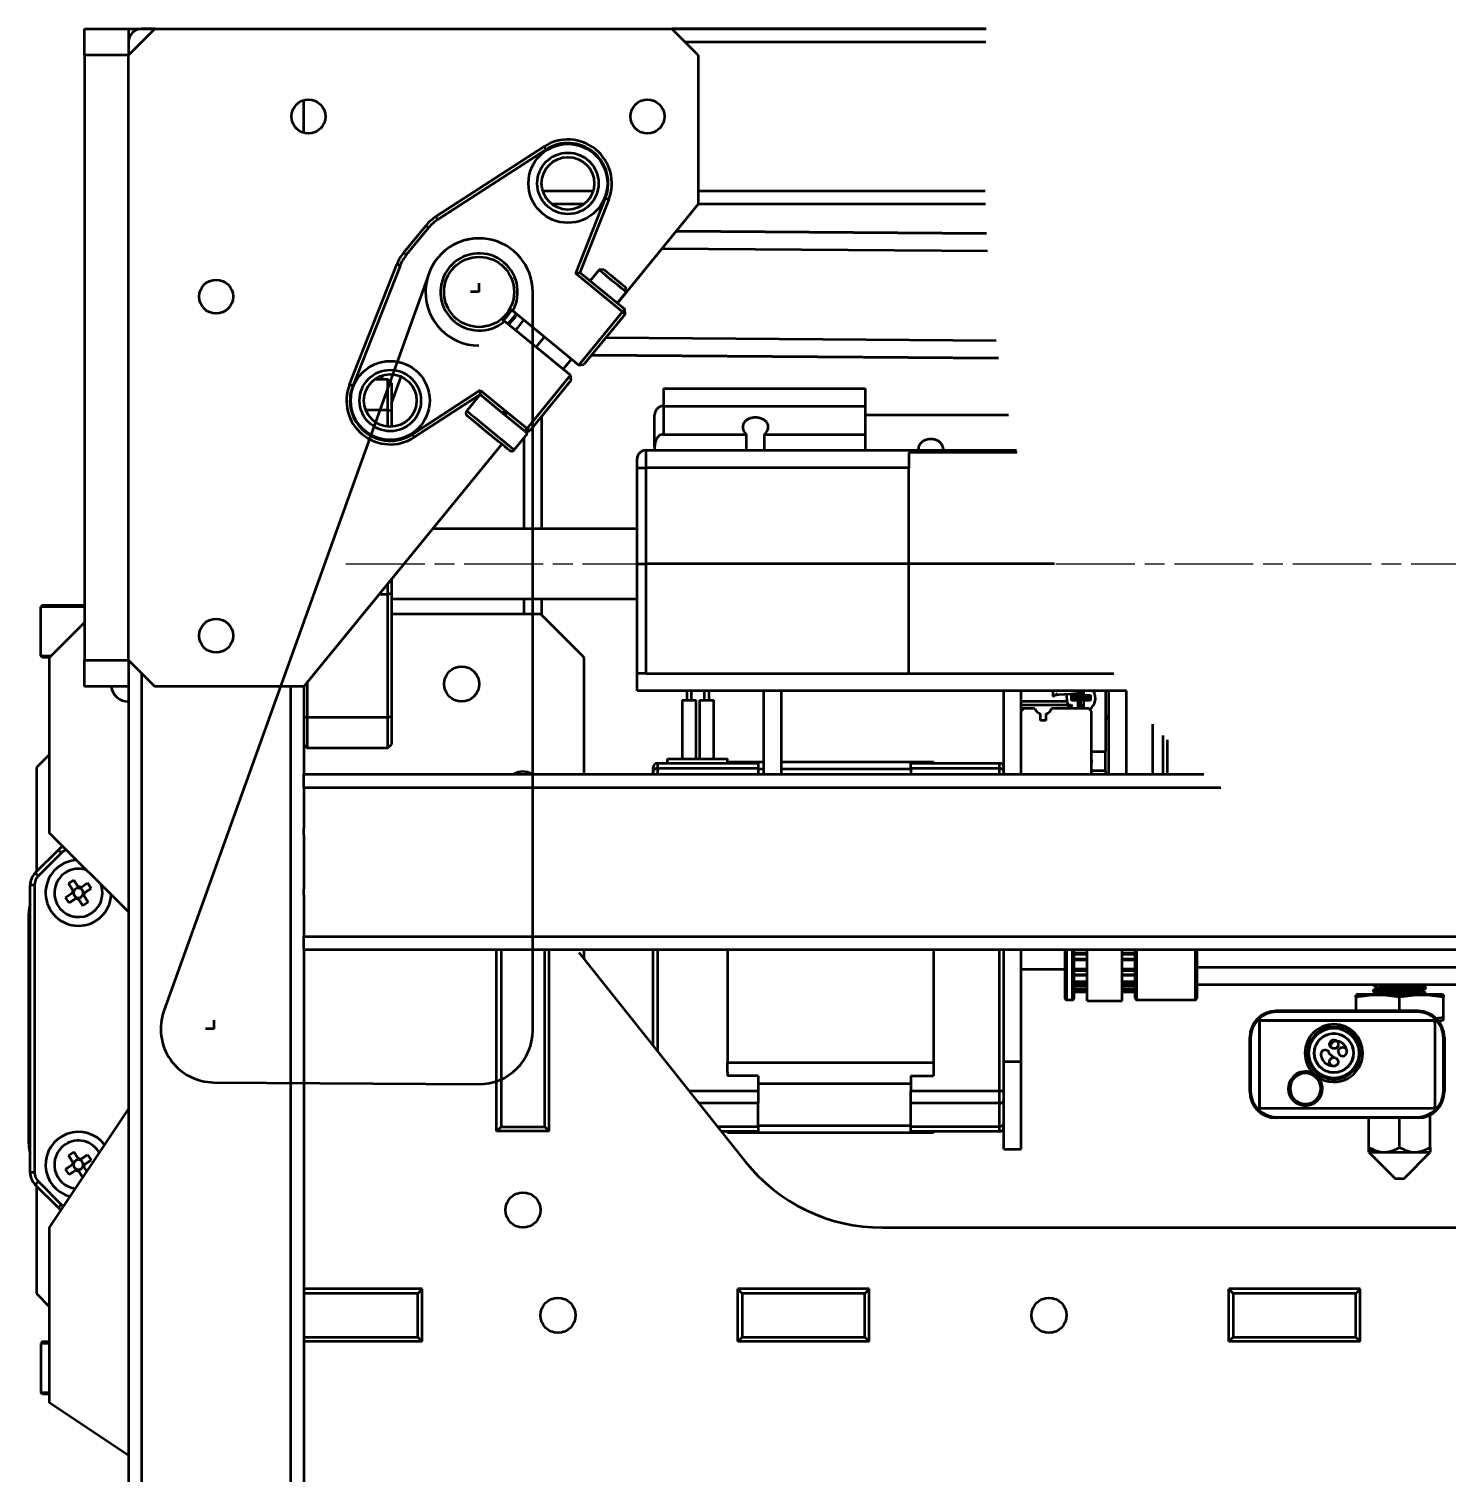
# Model space of a CAD drawing. Header units: millimetres. Extents: x -1615 to 4166, y 5 to 3174.
# Drawn here: x -731 to -623.2, y 2833.1 to 2942.9 of the extents above; entities that cross this region are included whole.
import ezdxf

# ---------------------------------------------------------------- set-up
doc = ezdxf.new("R2010")
doc.units = ezdxf.units.MM
doc.header["$LTSCALE"] = 0.25
doc.linetypes.add('ACAD_ISO08W100', pattern=[36, 24, -3, 6, -3])
doc.layers.add('duong tam', color=2, linetype='ACAD_ISO08W100', lineweight=25)
doc.layers.add('Net dam', color=7, linetype='Continuous', lineweight=50)

msp = doc.modelspace()

# ---------------------------------------------------------------- linework, layer by layer
at = {"layer": 'duong tam'}
msp.add_line((-706.94, 2902.263), (-463.61, 2902.263), dxfattribs=at)
at = {"layer": 'Net dam'}
for p, q in [((-726.807, 2942.93), (-723.474, 2942.93)), ((-726.807, 2940.93), (-726.807, 2942.93)), ((-726.807, 2942.93), (-658.241, 2942.93)), ((-723.474, 2942.93), (-723.474, 2941.93)), ((-721.474, 2942.93), (-723.474, 2940.93)), ((-721.474, 2942.93), (-722.474, 2942.93)), ((-721.474, 2942.93), (-682.14, 2942.93)), ((-680.14, 2940.93), (-682.14, 2942.93)), ((-658.241, 2942.93), (-682.14, 2942.93)), ((-723.474, 2941.93), (-723.474, 2940.93)), ((-658.271, 2941.93), (-681.14, 2941.93)), ((-726.807, 2940.93), (-726.807, 2894.93)), ((-723.474, 2940.93), (-726.807, 2940.93)), ((-723.474, 2894.93), (-723.474, 2940.93)), ((-680.14, 2940.93), (-680.14, 2929.597)), ((-710.14, 2935.024), (-710.14, 2937.502)), ((-700.099, 2928.655), (-691.863, 2933.984)), ((-691.718, 2933.76), (-691.863, 2933.984)), ((-691.718, 2933.76), (-699.954, 2928.431)), ((-688.141, 2930.597), (-691.964, 2930.597)), ((-688.838, 2929.597), (-691.267, 2929.597)), ((-689.457, 2924.324), (-687.199, 2930.062)), ((-686.951, 2929.965), (-689.138, 2924.408)), ((-687.199, 2930.062), (-686.951, 2929.965)), ((-680.14, 2929.597), (-686.291, 2922.079)), ((-658.336, 2930.597), (-680.14, 2930.597)), ((-658.308, 2929.597), (-680.14, 2929.597)), ((-699.954, 2928.431), (-700.099, 2928.655)), ((-702.549, 2925.914), (-700.868, 2927.967)), ((-700.662, 2927.798), (-702.342, 2925.745)), ((-700.662, 2927.798), (-700.868, 2927.967)), ((-681.809, 2927.557), (-658.217, 2927.378)), ((-658.217, 2927.379), (-681.808, 2927.558)), ((-702.342, 2925.745), (-702.549, 2925.914)), ((-682.893, 2926.232), (-658.144, 2926.045)), ((-700.641, 2924.308), (-720.778, 2868.285)), ((-706.663, 2915.895), (-703.071, 2925.024)), ((-702.822, 2924.926), (-706.415, 2915.797)), ((-702.822, 2924.926), (-703.071, 2925.024)), ((-689.457, 2924.324), (-689.138, 2924.408)), ((-685.901, 2921.415), (-689.457, 2924.324)), ((-689.138, 2924.408), (-685.732, 2921.621)), ((-687.684, 2924.605), (-688.364, 2923.774)), ((-687.318, 2924.642), (-687.684, 2924.605)), ((-696.807, 2922.93), (-696.807, 2923.597)), ((-685.62, 2922.916), (-685.657, 2923.282)), ((-696.807, 2922.93), (-697.474, 2922.93)), ((-692.732, 2866.77), (-692.732, 2922.93)), ((-686.3, 2922.086), (-685.62, 2922.916)), ((-695.096, 2920.884), (-694.886, 2920.713)), ((-694.253, 2921.487), (-694.463, 2921.658)), ((-694.359, 2920.812), (-694.344, 2920.707)), ((-694.253, 2921.487), (-689.215, 2917.364)), ((-689.215, 2917.364), (-685.901, 2921.415)), ((-685.695, 2921.246), (-688.84, 2917.402)), ((-685.901, 2921.415), (-685.732, 2921.621)), ((-685.901, 2921.415), (-685.695, 2921.246)), ((-685.695, 2921.246), (-685.732, 2921.621)), ((-689.848, 2916.591), (-694.886, 2920.713)), ((-691.847, 2919.518), (-692.48, 2918.744)), ((-657.501, 2919.224), (-687.165, 2919.449)), ((-690.416, 2917.055), (-689.783, 2917.829)), ((-689.774, 2917.822), (-690.407, 2917.048)), ((-688.25, 2918.123), (-657.314, 2917.889)), ((-657.314, 2917.889), (-688.249, 2918.124)), ((-704.241, 2916.263), (-704.122, 2916.594)), ((-703.474, 2914.458), (-702.74, 2916.498)), ((-693.162, 2912.54), (-689.848, 2916.591)), ((-689.811, 2916.215), (-689.848, 2916.591)), ((-689.215, 2917.364), (-688.84, 2917.402)), ((-706.415, 2915.797), (-706.663, 2915.895)), ((-703.74, 2916.263), (-704.776, 2916.263)), ((-703.474, 2915.997), (-703.74, 2916.263)), ((-703.74, 2913.949), (-703.74, 2916.263)), ((-703.474, 2915.997), (-703.474, 2913.868)), ((-701.895, 2912.1), (-696.718, 2915.45)), ((-696.718, 2915.45), (-696.736, 2915.12)), ((-696.718, 2915.45), (-694.762, 2913.849)), ((-689.811, 2916.215), (-692.956, 2912.371)), ((-682.793, 2915.58), (-682.793, 2914.247)), ((-682.793, 2915.58), (-667.459, 2915.58)), ((-667.459, 2915.58), (-667.459, 2914.247)), ((-696.736, 2915.12), (-701.751, 2911.876)), ((-696.736, 2915.12), (-697.75, 2913.882)), ((-695.05, 2913.74), (-696.736, 2915.12)), ((-682.793, 2914.247), (-682.793, 2912.101)), ((-682.793, 2914.247), (-667.459, 2914.247)), ((-667.459, 2914.247), (-667.459, 2912.101)), ((-703.74, 2913.949), (-705.425, 2913.949)), ((-703.74, 2912.682), (-703.74, 2913.949)), ((-703.474, 2913.868), (-703.74, 2913.949)), ((-703.474, 2913.868), (-703.474, 2912.676)), ((-694.762, 2913.849), (-695.05, 2913.74)), ((-695.05, 2913.74), (-694.811, 2913.545)), ((-694.811, 2913.545), (-694.762, 2913.849)), ((-693.331, 2912.334), (-694.811, 2913.545)), ((-694.762, 2913.849), (-693.162, 2912.54)), ((-692.066, 2913.459), (-692.066, 2904.93)), ((-683.459, 2911.176), (-683.459, 2913.58)), ((-667.459, 2913.578), (-656.55, 2913.578)), ((-701.895, 2912.1), (-701.751, 2911.876)), ((-694.138, 2910.927), (-693.125, 2912.165)), ((-693.331, 2912.334), (-693.162, 2912.54)), ((-693.331, 2912.334), (-692.956, 2912.371)), ((-692.956, 2912.371), (-693.162, 2912.54)), ((-682.793, 2912.101), (-676.493, 2912.101)), ((-676.493, 2912.101), (-676.493, 2910.898)), ((-675.093, 2910.898), (-675.093, 2912.101)), ((-675.093, 2912.101), (-667.459, 2912.101)), ((-667.459, 2912.101), (-667.459, 2910.898)), ((-695.072, 2911.346), (-710.14, 2892.93)), ((-693.399, 2911.83), (-693.399, 2904.93)), ((-684.126, 2910.898), (-684.126, 2909.564)), ((-684.126, 2910.898), (-655.935, 2910.898)), ((-683.459, 2911.176), (-683.459, 2910.898)), ((-684.793, 2909.564), (-684.793, 2910.231)), ((-655.89, 2910.719), (-664.126, 2910.719)), ((-664.126, 2910.719), (-664.126, 2909.564)), ((-684.793, 2909.564), (-684.126, 2909.564)), ((-684.793, 2902.263), (-684.793, 2909.564)), ((-684.126, 2909.564), (-684.126, 2902.263)), ((-664.126, 2909.564), (-684.126, 2909.564)), ((-664.126, 2902.263), (-664.126, 2909.564)), ((-684.793, 2904.93), (-700.322, 2904.93)), ((-684.793, 2902.263), (-684.126, 2902.263)), ((-684.793, 2893.93), (-684.793, 2902.263)), ((-664.126, 2902.263), (-684.126, 2902.263)), ((-684.126, 2902.263), (-684.126, 2893.93)), ((-653.048, 2902.263), (-664.126, 2902.263)), ((-664.126, 2893.93), (-664.126, 2902.263)), ((-703.474, 2901.078), (-703.474, 2900.937)), ((-703.74, 2899.917), (-704.423, 2899.917)), ((-703.74, 2899.917), (-703.74, 2900.752)), ((-703.474, 2899.999), (-703.74, 2899.917)), ((-703.74, 2890.577), (-703.74, 2899.917)), ((-703.474, 2900.937), (-703.589, 2900.937)), ((-703.474, 2900.937), (-703.474, 2899.999)), ((-703.474, 2899.999), (-703.474, 2890.659)), ((-730.007, 2899.126), (-730.14, 2898.993)), ((-730.14, 2895.26), (-730.14, 2898.993)), ((-726.807, 2898.993), (-730.14, 2898.993)), ((-730.007, 2899.126), (-726.807, 2899.126)), ((-703.474, 2899.597), (-684.793, 2899.597)), ((-693.399, 2899.597), (-693.399, 2898.46)), ((-692.066, 2899.597), (-692.066, 2898.385)), ((-729.474, 2895.126), (-726.807, 2897.793)), ((-703.474, 2898.46), (-692.14, 2898.46)), ((-688.807, 2895.126), (-692.14, 2898.46)), ((-730.14, 2895.26), (-729.34, 2895.26)), ((-730.007, 2895.126), (-730.14, 2895.26)), ((-729.474, 2895.126), (-730.007, 2895.126)), ((-729.474, 2881.793), (-729.474, 2895.126)), ((-726.807, 2894.93), (-723.474, 2894.93)), ((-726.807, 2892.93), (-726.807, 2894.93)), ((-723.474, 2894.93), (-723.474, 2893.93)), ((-723.474, 2894.93), (-721.474, 2892.93)), ((-688.807, 2886.263), (-688.807, 2895.126)), ((-723.474, 2893.93), (-723.474, 2689.597)), ((-722.474, 2893.93), (-722.474, 2689.597)), ((-684.126, 2893.93), (-684.793, 2893.93)), ((-684.793, 2892.597), (-684.793, 2893.93)), ((-684.126, 2893.93), (-664.126, 2893.93)), ((-664.126, 2893.93), (-648.53, 2893.93)), ((-723.474, 2892.93), (-726.807, 2892.93)), ((-710.14, 2892.93), (-721.474, 2892.93)), ((-711.14, 2892.93), (-711.14, 2689.597)), ((-710.14, 2892.93), (-710.14, 2886.263)), ((-709.874, 2893.256), (-709.874, 2890.577)), ((-647.59, 2892.597), (-684.793, 2892.597)), ((-681.022, 2892.597), (-681.022, 2891.899)), ((-680.649, 2891.899), (-680.649, 2892.597)), ((-679.688, 2892.597), (-679.688, 2891.899)), ((-679.316, 2891.899), (-679.316, 2892.597)), ((-675.173, 2892.597), (-675.173, 2886.263)), ((-673.84, 2892.597), (-673.84, 2886.263)), ((-656.909, 2886.263), (-656.909, 2892.597)), ((-655.575, 2886.263), (-655.575, 2892.597)), ((-653.179, 2892.597), (-653.179, 2892.222)), ((-651.759, 2891.86), (-651.759, 2892.267)), ((-651.759, 2892.267), (-651.556, 2892.063)), ((-651.245, 2892.267), (-651.245, 2892.514)), ((-651.245, 2892.267), (-651.042, 2892.063)), ((-651.062, 2892.597), (-651.042, 2892.577)), ((-651.022, 2892.597), (-651.042, 2892.577)), ((-651.042, 2892.435), (-651.042, 2892.063)), ((-650.839, 2892.267), (-651.042, 2892.063)), ((-650.979, 2892.455), (-650.979, 2892.597)), ((-650.839, 2892.597), (-650.839, 2892.267)), ((-650.325, 2892.267), (-650.529, 2892.063)), ((-650.325, 2892.267), (-650.325, 2891.86)), ((-649.175, 2892.597), (-649.175, 2887.992)), ((-648.909, 2886.263), (-648.909, 2892.597)), ((-647.575, 2886.263), (-647.575, 2892.597)), ((-681.374, 2891.899), (-681.374, 2887.432)), ((-681.374, 2891.899), (-680.835, 2891.899)), ((-680.835, 2891.899), (-680.297, 2891.899)), ((-680.297, 2887.432), (-680.297, 2891.899)), ((-680.04, 2891.899), (-680.04, 2887.432)), ((-680.04, 2891.899), (-679.502, 2891.899)), ((-679.502, 2891.899), (-678.964, 2891.899)), ((-678.964, 2887.432), (-678.964, 2891.899)), ((-652.109, 2891.797), (-655.575, 2891.797)), ((-655.575, 2891.53), (-652.004, 2891.53)), ((-655.375, 2891.263), (-655.575, 2891.263)), ((-655.375, 2891.263), (-655.575, 2891.063)), ((-654.543, 2891.263), (-655.375, 2891.263)), ((-650.442, 2891.263), (-653.275, 2891.263)), ((-653.179, 2892.222), (-653.179, 2892.221)), ((-652.004, 2891.53), (-652.004, 2891.263)), ((-651.883, 2891.53), (-651.794, 2891.53)), ((-651.737, 2891.35), (-651.883, 2891.53)), ((-651.794, 2891.53), (-651.737, 2891.458)), ((-651.759, 2891.86), (-651.556, 2892.063)), ((-651.737, 2891.35), (-651.737, 2891.458)), ((-651.556, 2892.063), (-651.042, 2892.063)), ((-651.245, 2891.86), (-651.042, 2892.063)), ((-651.245, 2891.346), (-651.245, 2891.86)), ((-651.245, 2891.346), (-651.042, 2891.55)), ((-651.042, 2891.55), (-651.042, 2892.063)), ((-650.839, 2891.86), (-651.042, 2892.063)), ((-651.042, 2892.063), (-650.529, 2892.063)), ((-650.839, 2891.346), (-651.042, 2891.55)), ((-650.839, 2891.86), (-650.839, 2891.346)), ((-650.529, 2892.063), (-650.325, 2891.86)), ((-650.242, 2891.063), (-650.442, 2891.263)), ((-710.14, 2890.659), (-709.874, 2890.577)), ((-703.74, 2890.577), (-709.874, 2890.577)), ((-709.874, 2890.577), (-709.874, 2888.263)), ((-703.474, 2890.659), (-703.74, 2890.577)), ((-703.74, 2888.263), (-703.74, 2890.577)), ((-703.474, 2890.659), (-703.474, 2888.53)), ((-654.107, 2890.359), (-654.107, 2890.833)), ((-653.71, 2890.359), (-654.107, 2890.359)), ((-653.71, 2890.833), (-653.71, 2890.359)), ((-650.242, 2886.263), (-650.242, 2891.063)), ((-649.042, 2890.663), (-649.175, 2890.663)), ((-649.175, 2890.53), (-648.909, 2890.53)), ((-648.909, 2890.53), (-649.042, 2890.663)), ((-645.575, 2886.263), (-645.575, 2890.073)), ((-644.809, 2889.219), (-644.809, 2886.263)), ((-710.14, 2888.53), (-709.874, 2888.263)), ((-709.874, 2888.263), (-703.74, 2888.263)), ((-703.74, 2888.263), (-703.474, 2888.53)), ((-650.242, 2887.992), (-649.175, 2887.992)), ((-649.175, 2886.534), (-649.175, 2887.992)), ((-644.475, 2888.865), (-644.475, 2886.263)), ((-729.474, 2887.77), (-730.474, 2886.77)), ((-730.474, 2886.77), (-730.474, 2878.843)), ((-683.575, 2886.472), (-683.575, 2886.765)), ((-683.242, 2887.099), (-683.242, 2886.708)), ((-683.242, 2887.099), (-675.575, 2887.099)), ((-682.489, 2887.432), (-677.909, 2887.432)), ((-682.489, 2887.099), (-682.489, 2887.432)), ((-677.909, 2887.199), (-677.909, 2887.432)), ((-677.909, 2887.199), (-675.173, 2887.199)), ((-677.909, 2887.099), (-677.909, 2887.199)), ((-675.575, 2887.099), (-675.575, 2886.708)), ((-673.84, 2887.199), (-662.242, 2887.199)), ((-663.975, 2887.099), (-657.242, 2887.099)), ((-663.975, 2886.708), (-663.975, 2887.099)), ((-662.242, 2887.199), (-662.242, 2887.099)), ((-657.242, 2886.708), (-657.242, 2887.099)), ((-710.14, 2886.263), (-641.692, 2886.263)), ((-710.14, 2885.263), (-710.14, 2886.263)), ((-683.575, 2886.263), (-683.575, 2886.472)), ((-675.575, 2886.708), (-683.242, 2886.708)), ((-683.242, 2886.708), (-683.242, 2886.263)), ((-675.575, 2886.708), (-675.575, 2886.263)), ((-675.173, 2886.649), (-675.575, 2886.649)), ((-663.975, 2886.649), (-673.84, 2886.649)), ((-657.242, 2886.708), (-663.975, 2886.708)), ((-663.975, 2886.708), (-663.975, 2886.263)), ((-657.242, 2886.263), (-657.242, 2886.708)), ((-650.242, 2886.534), (-649.175, 2886.534)), ((-649.175, 2886.534), (-649.175, 2886.263)), ((-710.14, 2885.263), (-640.412, 2885.263)), ((-710.14, 2885.263), (-710.14, 2882.13)), ((-723.474, 2875.793), (-729.474, 2881.793)), ((-710.14, 2881.997), (-710.14, 2882.13)), ((-710.14, 2881.863), (-710.14, 2881.997)), ((-710.14, 2881.797), (-710.14, 2881.863)), ((-710.14, 2881.663), (-710.14, 2881.797)), ((-710.14, 2881.663), (-710.14, 2877.53)), ((-730.553, 2878.764), (-728.801, 2880.516)), ((-728.565, 2880.281), (-730.317, 2878.528)), ((-728.03, 2877.943), (-727.617, 2878.212)), ((-727.617, 2878.212), (-727.285, 2877.705)), ((-727.082, 2877.662), (-726.574, 2877.994)), ((-726.574, 2877.994), (-726.305, 2877.581)), ((-730.61, 2877.821), (-730.943, 2877.821)), ((-730.943, 2855.993), (-730.943, 2877.821)), ((-730.61, 2877.821), (-730.61, 2855.993)), ((-728.249, 2876.9), (-727.741, 2877.232)), ((-727.979, 2876.487), (-728.249, 2876.9)), ((-727.698, 2877.435), (-728.03, 2877.943)), ((-727.645, 2877.197), (-727.689, 2877.265)), ((-727.665, 2877.383), (-727.596, 2877.428)), ((-727.42, 2876.852), (-727.464, 2876.921)), ((-727.32, 2877.608), (-727.252, 2877.653)), ((-727.233, 2876.872), (-727.302, 2876.828)), ((-727.134, 2877.628), (-727.089, 2877.56)), ((-726.889, 2877.097), (-726.957, 2877.053)), ((-726.909, 2877.284), (-726.864, 2877.215)), ((-726.855, 2877.046), (-726.523, 2876.538)), ((-726.305, 2877.581), (-726.812, 2877.249)), ((-710.14, 2877.397), (-710.14, 2877.53)), ((-710.14, 2877.33), (-710.14, 2877.397)), ((-710.14, 2877.197), (-710.14, 2877.33)), ((-710.14, 2877.063), (-710.14, 2877.197)), ((-710.14, 2877.063), (-710.14, 2873.93)), ((-727.471, 2876.819), (-727.979, 2876.487)), ((-726.936, 2876.268), (-727.268, 2876.776)), ((-726.523, 2876.538), (-726.936, 2876.268)), ((-731.043, 2858.153), (-731.043, 2875.661)), ((-710.14, 2873.93), (-465.474, 2873.93)), ((-710.14, 2872.93), (-710.14, 2873.93)), ((-710.14, 2872.93), (-465.474, 2872.93)), ((-710.14, 2872.93), (-710.14, 2729.597)), ((-695.474, 2859.126), (-695.474, 2872.93)), ((-695.14, 2872.93), (-695.14, 2859.46)), ((-691.807, 2859.46), (-691.807, 2872.93)), ((-691.473, 2859.126), (-691.473, 2872.93)), ((-689.233, 2872.705), (-676.566, 2856.815)), ((-688.807, 2872.197), (-688.807, 2872.93)), ((-683.575, 2865.608), (-683.575, 2872.93)), ((-683.242, 2872.93), (-683.242, 2865.19)), ((-677.909, 2872.93), (-677.909, 2864.344)), ((-662.242, 2872.93), (-662.242, 2864.344)), ((-657.242, 2862.184), (-657.242, 2872.93)), ((-656.909, 2864.432), (-656.909, 2872.93)), ((-655.575, 2864.432), (-655.575, 2872.93)), ((-652.242, 2869.199), (-652.242, 2872.93)), ((-652.142, 2872.93), (-652.142, 2869.099)), ((-651.675, 2869.099), (-651.675, 2872.93)), ((-651.575, 2872.93), (-651.575, 2869.199)), ((-651.575, 2872.686), (-650.575, 2872.686)), ((-651.575, 2872.571), (-650.575, 2872.571)), ((-650.575, 2869.037), (-650.575, 2872.93)), ((-647.909, 2869.037), (-647.909, 2872.93)), ((-647.909, 2872.686), (-646.909, 2872.686)), ((-647.909, 2872.571), (-646.909, 2872.571)), ((-646.909, 2871.563), (-646.909, 2872.93)), ((-646.809, 2872.93), (-646.809, 2871.524)), ((-642.342, 2871.524), (-642.342, 2872.93)), ((-642.242, 2872.93), (-642.242, 2871.563)), ((-655.575, 2871.432), (-652.242, 2871.432)), ((-651.575, 2872.224), (-650.575, 2872.224)), ((-651.575, 2872.15), (-650.575, 2872.15)), ((-651.575, 2871.471), (-650.575, 2871.471)), ((-647.909, 2872.224), (-646.909, 2872.224)), ((-647.909, 2872.15), (-646.909, 2872.15)), ((-647.909, 2871.471), (-646.909, 2871.471)), ((-646.909, 2869.199), (-646.909, 2871.563)), ((-646.809, 2871.524), (-646.809, 2869.099)), ((-642.342, 2869.099), (-642.342, 2871.524)), ((-642.242, 2871.597), (-602.242, 2871.597)), ((-642.242, 2871.563), (-642.242, 2869.199)), ((-651.575, 2871.328), (-650.575, 2871.328)), ((-651.575, 2871.036), (-650.575, 2871.036)), ((-651.575, 2870.996), (-650.575, 2870.996)), ((-651.575, 2870.504), (-650.575, 2870.504)), ((-651.575, 2870.354), (-650.575, 2870.354)), ((-647.909, 2871.328), (-646.909, 2871.328)), ((-647.909, 2871.036), (-646.909, 2871.036)), ((-647.909, 2870.996), (-646.909, 2870.996)), ((-647.909, 2870.504), (-646.909, 2870.504)), ((-647.909, 2870.354), (-646.909, 2870.354)), ((-651.575, 2870.161), (-650.575, 2870.161)), ((-651.575, 2870.148), (-650.575, 2870.148)), ((-651.575, 2869.931), (-650.575, 2869.931)), ((-651.575, 2869.799), (-650.575, 2869.799)), ((-651.575, 2869.734), (-650.575, 2869.734)), ((-651.575, 2869.733), (-650.575, 2869.733)), ((-651.575, 2869.73), (-650.575, 2869.73)), ((-651.575, 2869.73), (-650.575, 2869.73)), ((-647.909, 2870.161), (-646.909, 2870.161)), ((-647.909, 2870.148), (-646.909, 2870.148)), ((-647.909, 2869.931), (-646.909, 2869.931)), ((-647.909, 2869.799), (-646.909, 2869.799)), ((-647.909, 2869.734), (-646.909, 2869.734)), ((-647.909, 2869.733), (-646.909, 2869.733)), ((-647.909, 2869.73), (-646.909, 2869.73)), ((-647.909, 2869.73), (-646.909, 2869.73)), ((-642.242, 2870.263), (-602.242, 2870.263)), ((-629.957, 2869.53), (-630.142, 2869.469)), ((-630.142, 2869.301), (-630.142, 2868.263)), ((-629.957, 2869.53), (-626.809, 2869.53)), ((-628.809, 2870.263), (-628.809, 2870.217)), ((-628.761, 2870.2), (-628.809, 2870.217)), ((-628.542, 2870.03), (-628.809, 2870.217)), ((-628.809, 2869.843), (-628.542, 2870.03)), ((-628.809, 2869.843), (-628.809, 2869.75)), ((-628.761, 2869.734), (-628.809, 2869.75)), ((-628.809, 2869.75), (-628.542, 2869.563)), ((-628.5, 2870.046), (-628.763, 2869.858)), ((-628.542, 2869.563), (-628.59, 2869.53)), ((-628.5, 2869.58), (-628.569, 2869.53)), ((-628.514, 2869.557), (-628.542, 2869.563)), ((-626.809, 2869.53), (-623.661, 2869.53)), ((-626.809, 2868.263), (-626.809, 2869.301)), ((-625.118, 2870.247), (-625.095, 2870.263)), ((-625.118, 2869.78), (-624.855, 2869.968)), ((-625.075, 2870.263), (-624.809, 2870.077)), ((-625.075, 2869.797), (-624.809, 2869.983)), ((-624.809, 2869.61), (-625.075, 2869.797)), ((-624.809, 2869.983), (-624.809, 2870.077)), ((-624.809, 2869.53), (-624.809, 2869.61)), ((-623.475, 2869.469), (-623.661, 2869.53)), ((-623.475, 2867.759), (-623.475, 2869.301)), ((-652.142, 2869.099), (-651.675, 2869.099)), ((-650.575, 2869.037), (-647.909, 2869.037)), ((-646.809, 2869.099), (-642.342, 2869.099)), ((-625.409, 2868.263), (-636.209, 2868.263)), ((-625.475, 2868.197), (-636.142, 2868.197)), ((-716.943, 2866.907), (-716.943, 2867.574)), ((-637.475, 2867.53), (-637.475, 2860.863)), ((-624.142, 2867.53), (-637.475, 2867.53)), ((-637.475, 2860.997), (-637.475, 2867.397)), ((-637.342, 2867.53), (-624.275, 2867.53)), ((-624.142, 2867.53), (-624.142, 2860.863)), ((-624.142, 2867.397), (-624.142, 2860.997)), ((-623.475, 2867.759), (-624.04, 2867.701)), ((-623.861, 2867.53), (-623.661, 2867.53)), ((-623.661, 2867.53), (-623.475, 2867.591)), ((-716.943, 2866.907), (-717.61, 2866.907)), ((-638.209, 2862.13), (-638.209, 2866.263)), ((-638.142, 2866.197), (-638.142, 2862.197)), ((-623.475, 2862.197), (-623.475, 2866.197)), ((-623.409, 2866.263), (-623.409, 2862.13)), ((-634.009, 2865.063), (-633.809, 2865.063)), ((-631.815, 2864.726), (-632.141, 2865.01)), ((-629.809, 2865.063), (-629.609, 2865.063)), ((-677.909, 2864.344), (-662.242, 2864.344)), ((-677.909, 2863.621), (-677.909, 2864.344)), ((-662.242, 2864.344), (-662.242, 2863.621)), ((-656.909, 2864.432), (-655.575, 2864.432)), ((-656.909, 2857.765), (-656.909, 2864.432)), ((-655.575, 2857.765), (-655.575, 2864.432)), ((-716.971, 2862.832), (-696.834, 2862.696)), ((-677.909, 2863.621), (-677.909, 2863.338)), ((-675.575, 2863.338), (-677.909, 2863.338)), ((-675.575, 2863.338), (-675.575, 2862.184)), ((-663.975, 2862.723), (-675.575, 2862.723)), ((-663.975, 2863.338), (-663.975, 2862.184)), ((-663.975, 2863.338), (-662.242, 2863.338)), ((-662.242, 2863.621), (-662.242, 2863.338)), ((-632.983, 2863.203), (-633.371, 2863.514)), ((-680.846, 2862.184), (-675.575, 2862.184)), ((-675.575, 2862.184), (-675.575, 2861.241)), ((-663.975, 2862.184), (-657.242, 2862.184)), ((-663.975, 2861.241), (-663.975, 2862.184)), ((-657.242, 2862.184), (-656.909, 2862.184)), ((-657.242, 2861.241), (-657.242, 2862.184)), ((-635.275, 2862.363), (-635.142, 2862.363)), ((-632.809, 2862.363), (-632.675, 2862.363)), ((-729.474, 2851.793), (-723.474, 2860.793)), ((-675.575, 2861.241), (-680.095, 2861.241)), ((-675.575, 2859.489), (-675.575, 2861.241)), ((-657.242, 2861.241), (-663.975, 2861.241)), ((-663.975, 2859.489), (-663.975, 2861.241)), ((-657.242, 2859.489), (-657.242, 2861.241)), ((-637.475, 2860.863), (-624.142, 2860.863)), ((-637.342, 2860.863), (-624.275, 2860.863)), ((-695.474, 2859.126), (-695.14, 2859.46)), ((-695.14, 2859.46), (-691.807, 2859.46)), ((-691.807, 2859.46), (-691.473, 2859.126)), ((-678.698, 2859.489), (-675.575, 2859.489)), ((-675.575, 2859.548), (-663.975, 2859.548)), ((-675.575, 2859.489), (-675.575, 2859.099)), ((-663.975, 2859.489), (-657.242, 2859.489)), ((-663.975, 2859.099), (-663.975, 2859.489)), ((-657.242, 2859.099), (-657.242, 2859.489)), ((-625.409, 2860.13), (-636.209, 2860.13)), ((-636.142, 2860.197), (-625.475, 2860.197)), ((-629.142, 2857.891), (-629.142, 2860.13)), ((-626.809, 2857.891), (-626.809, 2860.13)), ((-624.475, 2857.891), (-624.475, 2860.361)), ((-691.473, 2859.126), (-695.474, 2859.126)), ((-675.575, 2859.099), (-678.387, 2859.099)), ((-677.909, 2858.999), (-677.909, 2859.099)), ((-662.242, 2858.999), (-677.909, 2858.999)), ((-657.242, 2859.099), (-663.975, 2859.099)), ((-662.242, 2859.099), (-662.242, 2858.999)), ((-728.03, 2857.276), (-727.617, 2857.546)), ((-727.698, 2856.768), (-728.03, 2857.276)), ((-727.617, 2857.546), (-727.285, 2857.038)), ((-727.082, 2856.995), (-726.574, 2857.327)), ((-726.574, 2857.327), (-726.305, 2856.914)), ((-656.909, 2857.765), (-655.575, 2857.765)), ((-629.142, 2857.891), (-629.142, 2857.855)), ((-628.856, 2857.53), (-629.142, 2857.855)), ((-629.142, 2857.53), (-627.142, 2855.53)), ((-629.142, 2857.53), (-628.856, 2857.53)), ((-628.856, 2857.53), (-627.975, 2857.53)), ((-627.975, 2857.53), (-625.642, 2857.53)), ((-626.475, 2855.53), (-624.475, 2857.53)), ((-625.642, 2857.53), (-624.475, 2857.53)), ((-728.249, 2856.233), (-727.741, 2856.565)), ((-727.979, 2855.82), (-728.249, 2856.233)), ((-727.471, 2856.152), (-727.979, 2855.82)), ((-727.645, 2856.53), (-727.689, 2856.599)), ((-727.665, 2856.717), (-727.596, 2856.761)), ((-727.42, 2856.186), (-727.464, 2856.254)), ((-727.32, 2856.942), (-727.252, 2856.986)), ((-727.233, 2856.205), (-727.302, 2856.161)), ((-726.936, 2855.602), (-727.268, 2856.109)), ((-727.134, 2856.962), (-727.089, 2856.893)), ((-726.889, 2856.431), (-726.957, 2856.386)), ((-726.909, 2856.617), (-726.864, 2856.549)), ((-726.855, 2856.379), (-726.638, 2856.047)), ((-726.305, 2856.914), (-726.812, 2856.582)), ((-730.61, 2855.993), (-730.943, 2855.993)), ((-728.801, 2853.297), (-730.553, 2855.05)), ((-730.474, 2854.97), (-730.474, 2846.77)), ((-730.317, 2855.285), (-728.565, 2853.533)), ((-726.933, 2855.604), (-726.936, 2855.602)), ((-627.142, 2855.53), (-626.809, 2855.53)), ((-626.809, 2855.53), (-626.475, 2855.53)), ((-729.474, 2838.46), (-729.474, 2851.793)), ((-666.14, 2851.793), (-550.14, 2851.793)), ((-730.474, 2846.77), (-729.474, 2845.77)), ((-701.14, 2847.126), (-710.14, 2847.126)), ((-701.474, 2846.793), (-710.14, 2846.793)), ((-701.474, 2846.793), (-701.14, 2847.126)), ((-701.474, 2843.46), (-701.474, 2846.793)), ((-701.14, 2843.126), (-701.14, 2847.126)), ((-676.807, 2846.793), (-677.14, 2847.126)), ((-667.14, 2847.126), (-677.14, 2847.126)), ((-677.14, 2843.126), (-677.14, 2847.126)), ((-667.474, 2846.793), (-676.807, 2846.793)), ((-676.807, 2846.793), (-676.807, 2843.46)), ((-667.474, 2846.793), (-667.14, 2847.126)), ((-667.474, 2843.46), (-667.474, 2846.793)), ((-667.14, 2843.126), (-667.14, 2847.126)), ((-639.474, 2846.793), (-639.807, 2847.126)), ((-629.807, 2847.126), (-639.807, 2847.126)), ((-639.807, 2843.126), (-639.807, 2847.126)), ((-639.474, 2846.793), (-639.474, 2843.46)), ((-630.14, 2846.793), (-639.474, 2846.793)), ((-630.14, 2846.793), (-629.807, 2847.126)), ((-630.14, 2843.46), (-630.14, 2846.793)), ((-629.807, 2843.126), (-629.807, 2847.126)), ((-730.007, 2843.126), (-730.14, 2842.993)), ((-729.474, 2842.993), (-730.14, 2842.993)), ((-730.14, 2842.993), (-730.14, 2839.26)), ((-730.007, 2843.126), (-729.474, 2843.126)), ((-710.14, 2843.46), (-701.474, 2843.46)), ((-701.14, 2843.126), (-710.14, 2843.126)), ((-701.14, 2843.126), (-701.474, 2843.46)), ((-677.14, 2843.126), (-676.807, 2843.46)), ((-667.14, 2843.126), (-677.14, 2843.126)), ((-676.807, 2843.46), (-667.474, 2843.46)), ((-667.14, 2843.126), (-667.474, 2843.46)), ((-639.807, 2843.126), (-639.474, 2843.46)), ((-629.807, 2843.126), (-639.807, 2843.126)), ((-639.474, 2843.46), (-630.14, 2843.46)), ((-629.807, 2843.126), (-630.14, 2843.46)), ((-730.007, 2839.126), (-730.14, 2839.26)), ((-730.14, 2839.26), (-729.474, 2839.26)), ((-729.474, 2839.126), (-730.007, 2839.126)), ((-723.474, 2834.46), (-729.474, 2838.46))]:
    msp.add_line(p, q, dxfattribs=at)
at = {"layer": 'Net dam', "flags": 128}
for points in [[(-685.62, 2922.916), (-685.699, 2922.981), (-685.922, 2923.164), (-686.257, 2923.438), (-686.652, 2923.761), (-687.047, 2924.084), (-687.382, 2924.358), (-687.605, 2924.541), (-687.684, 2924.605), (-687.684, 2924.605)], [(-687.318, 2924.642), (-687.255, 2924.59), (-687.075, 2924.442), (-686.805, 2924.222), (-686.487, 2923.962), (-686.17, 2923.702), (-685.9, 2923.481), (-685.72, 2923.334), (-685.657, 2923.282), (-685.657, 2923.282)], [(-694.328, 2921.558), (-694.742, 2920.99), (-694.973, 2920.77)], [(-694.625, 2920.499), (-694.206, 2920.953), (-693.992, 2921.273)], [(-693.94, 2921.23), (-694.153, 2920.913), (-694.573, 2920.456)], [(-693.419, 2920.804), (-693.891, 2920.192), (-694.052, 2920.03)], [(-697.75, 2913.882), (-697.725, 2913.862), (-697.532, 2913.704), (-697.167, 2913.405), (-696.669, 2912.998), (-696.093, 2912.526), (-695.5, 2912.041), (-694.956, 2911.596), (-694.519, 2911.238), (-694.236, 2911.007), (-694.138, 2910.927), (-694.138, 2910.927)], [(-694.513, 2910.889), (-694.61, 2910.968), (-694.887, 2911.195), (-695.313, 2911.543), (-695.835, 2911.97), (-696.39, 2912.425), (-696.912, 2912.852), (-697.338, 2913.2), (-697.616, 2913.428), (-697.712, 2913.506), (-697.712, 2913.506)], [(-693.331, 2912.334), (-693.149, 2912.185), (-693.125, 2912.165)], [(-650.992, 2892.455), (-651.066, 2892.425), (-651.352, 2892.392), (-651.799, 2892.357), (-652.286, 2892.325), (-652.747, 2892.289), (-653.061, 2892.257), (-653.179, 2892.222), (-653.07, 2892.188), (-653.07, 2892.188)], [(-652.106, 2892.342), (-652.128, 2892.236), (-652.109, 2891.797)], [(-650.242, 2887.084), (-650.209, 2887.263), (-650.242, 2887.443)], [(-728.565, 2880.281), (-728.611, 2880.327), (-728.655, 2880.371), (-728.696, 2880.412), (-728.732, 2880.447), (-728.761, 2880.477), (-728.783, 2880.498), (-728.796, 2880.512), (-728.801, 2880.516)], [(-730.317, 2878.528), (-730.363, 2878.574), (-730.407, 2878.619), (-730.448, 2878.659), (-730.484, 2878.695), (-730.513, 2878.724), (-730.535, 2878.746), (-730.548, 2878.76), (-730.553, 2878.764)], [(-730.317, 2855.285), (-730.363, 2855.239), (-730.407, 2855.195), (-730.448, 2855.155), (-730.484, 2855.119), (-730.513, 2855.089), (-730.535, 2855.068), (-730.548, 2855.054), (-730.553, 2855.05)], [(-728.565, 2853.533), (-728.611, 2853.487), (-728.655, 2853.443), (-728.696, 2853.402), (-728.732, 2853.367), (-728.761, 2853.337), (-728.783, 2853.315), (-728.796, 2853.302), (-728.801, 2853.297)]]:
    msp.add_lwpolyline(points, dxfattribs=at)
at = {"layer": 'Net dam'}
for centre, radius in [((-709.784, 2936.263), 1.289), ((-684.004, 2936.263), 1.289), ((-690.052, 2931.185), 3), ((-690.052, 2931.185), 2.333), ((-690.052, 2931.185), 2), ((-696.807, 2922.93), 2.667), ((-716.807, 2922.574), 1.289), ((-703.561, 2914.674), 3), ((-703.561, 2914.674), 2.333), ((-703.561, 2914.674), 2), ((-716.807, 2896.794), 1.289), ((-698.14, 2893.126), 1.333), ((-631.809, 2865.063), 1.9), ((-631.809, 2865.063), 1.5), ((-631.809, 2865.063), 1.483), ((-693.474, 2853.126), 1.333), ((-690.807, 2845.126), 1.333), ((-653.474, 2845.126), 1.333)]:
    msp.add_circle(centre, radius, dxfattribs=at)
for centre, radius, start, end in [((-722.474, 2941.93), 1, 90, 180), ((-690.052, 2931.185), 3.333, 338.51765, 122.90354), ((-690.052, 2931.185), 3.067, 338.51765, 122.90354), ((-698.289, 2925.856), 3.333, 122.90354, 140.71059), ((-698.289, 2925.856), 3.067, 122.90354, 140.71059), ((-696.807, 2922.93), 4.075, 89.56519, 269.56519), ((-696.807, 2922.93), 4.075, 89.56519, 269.56519), ((-696.807, 2922.93), 4.075, 0, 160.22988), ((-699.969, 2923.803), 3.333, 140.71059, 158.51765), ((-699.969, 2923.803), 3.067, 140.71059, 158.51765), ((-696.807, 2922.93), 2.933, 330.52484, 310.89634), ((-703.561, 2914.674), 3.333, 158.51765, 302.90354), ((-703.561, 2914.674), 3.067, 158.51765, 302.90354), ((-697.543, 2913.713), 0.267, 140.71059, 230.71059), ((-694.344, 2911.095), 0.267, 230.71059, 320.71059), ((-684.126, 2910.231), 0.667, 90, 180), ((-723.474, 2893.126), 1.333, 188.46382, 270), ((-651.042, 2892.063), 1.1, 307.61333, 29.00255), ((-653.909, 2891.469), 0.667, 198.00797, 252.65947), ((-653.909, 2891.469), 0.667, 287.34053, 341.99203), ((-651.042, 2892.063), 1.1, 194.02967, 209.00255), ((-651.042, 2892.063), 1.1, 209.00255, 226.65824), ((-683.242, 2886.765), 0.333, 90, 180), ((-657.242, 2886.765), 0.333, 0, 90), ((-693.474, 2885.126), 1.333, 58.5192, 121.4808), ((-683.284, 2886.413), 0.298, 81.96175, 168.56777), ((-657.2, 2886.413), 0.298, 11.43223, 98.03825), ((-727.858, 2879.574), 1.333, 116.33472, 135), ((-727.858, 2879.574), 1, 109.74051, 135), ((-727.277, 2877.24), 2.5, 93.21722, 270), ((-727.277, 2877.24), 1.833, 69.68709, 123.15762), ((-729.61, 2877.821), 1.333, 135, 180), ((-729.61, 2877.821), 1, 135, 180), ((-727.277, 2877.24), 1.833, 123.15762, 20.31291), ((-727.277, 2877.24), 0.464, 155.24333, 181.07191), ((-727.277, 2877.24), 0.371, 171.43941, 186.7195), ((-727.277, 2877.24), 0.371, 186.7195, 239.59574), ((-727.277, 2877.24), 0.371, 164.87583, 171.43941), ((-727.277, 2877.24), 0.371, 149.59574, 164.87583), ((-727.277, 2877.24), 0.371, 96.7195, 149.59574), ((-727.277, 2877.24), 0.371, 239.59574, 254.87583), ((-727.277, 2877.24), 0.371, 254.87583, 261.43941), ((-727.277, 2877.24), 0.371, 261.43941, 276.7195), ((-727.277, 2877.24), 0.371, 81.43941, 96.7195), ((-727.277, 2877.24), 0.464, 65.24333, 91.07191), ((-727.277, 2877.24), 2.5, 270, 356.78278), ((-727.277, 2877.24), 0.371, 276.7195, 329.59574), ((-727.277, 2877.24), 0.371, 74.87583, 81.43941), ((-727.277, 2877.24), 0.371, 59.59574, 74.87583), ((-727.277, 2877.24), 0.371, 6.7195, 59.59574), ((-727.277, 2877.24), 0.371, 329.59574, 344.87583), ((-727.277, 2877.24), 0.371, 344.87583, 351.43941), ((-727.277, 2877.24), 0.371, 351.43941, 6.7195), ((-727.277, 2877.24), 0.464, 335.24333, 1.07191), ((-728.377, 2875.661), 2.667, 164.25945, 180), ((-727.277, 2877.24), 0.464, 245.24333, 271.07191), ((-678.807, 2881.016), 13.333, 218.55991, 221.40962), ((-652.142, 2869.199), 0.1, 180, 270), ((-651.675, 2869.199), 0.1, 270, 0), ((-646.809, 2869.199), 0.1, 180, 270), ((-642.342, 2869.199), 0.1, 270, 0), ((-716.943, 2866.907), 4.075, 160.22988, 269.61156), ((-636.209, 2866.263), 2, 90, 180), ((-636.142, 2866.197), 2, 90, 180), ((-625.475, 2866.197), 2, 0, 90), ((-625.409, 2866.263), 2, 0, 90), ((-637.342, 2867.397), 0.133, 90, 180), ((-631.809, 2865.063), 2.2, 360, 180), ((-631.809, 2865.063), 2, 0, 180), ((-624.275, 2867.397), 0.133, 0, 90), ((-696.807, 2866.77), 4.075, 269.61156, 0), ((-631.809, 2865.063), 2.2, 180, 224.76049), ((-631.809, 2865.063), 2, 180, 0), ((-631.809, 2865.063), 2.2, 237.74758, 360), ((-632.47, 2864.96), 0.332, 5.97023, 189.43197), ((-631.142, 2865.168), 0.333, 180.01648, 6.10796), ((-633.975, 2862.363), 1.3, 62.28767, 180), ((-633.975, 2862.363), 1.167, 0, 180), ((-633.975, 2862.363), 1.3, 0, 40.2204), ((-636.209, 2862.13), 2, 180, 270), ((-636.142, 2862.197), 2, 180, 270), ((-633.975, 2862.363), 1.3, 180, 0), ((-633.975, 2862.363), 1.167, 180, 0), ((-625.475, 2862.197), 2, 270, 0), ((-625.409, 2862.13), 2, 270, 0), ((-657.2, 2861.536), 0.298, 261.94899, 348.57142), ((-637.342, 2860.997), 0.133, 180, 270), ((-624.275, 2860.997), 0.133, 270, 0), ((-657.2, 2859.784), 0.298, 261.96175, 348.56777), ((-657.242, 2859.432), 0.333, 270, 0), ((-727.277, 2856.574), 2.5, 37.06471, 255.55516), ((-727.277, 2856.574), 1.833, 29.60019, 123.15762), ((-728.377, 2858.153), 2.667, 180, 195.74055), ((-727.277, 2856.574), 1.833, 123.15762, 263.01967), ((-727.277, 2856.574), 0.464, 155.24333, 181.07191), ((-727.277, 2856.574), 0.371, 171.43941, 186.7195), ((-727.277, 2856.574), 0.371, 186.7195, 239.59574), ((-727.277, 2856.574), 0.371, 164.87583, 171.43941), ((-727.277, 2856.574), 0.371, 149.59574, 164.87583), ((-727.277, 2856.574), 0.371, 96.7195, 149.59574), ((-727.277, 2856.574), 0.464, 245.24333, 271.07191), ((-727.277, 2856.574), 0.371, 239.59574, 254.87583), ((-727.277, 2856.574), 0.371, 254.87583, 261.43941), ((-727.277, 2856.574), 0.371, 261.43941, 276.7195), ((-727.277, 2856.574), 0.371, 81.43941, 96.7195), ((-727.277, 2856.574), 0.464, 65.24333, 91.07191), ((-727.277, 2856.574), 0.371, 276.7195, 329.59574), ((-727.277, 2856.574), 0.371, 74.87583, 81.43941), ((-727.277, 2856.574), 0.371, 59.59574, 74.87583), ((-727.277, 2856.574), 0.371, 6.7195, 59.59574), ((-727.277, 2856.574), 0.371, 329.59574, 344.87583), ((-727.277, 2856.574), 0.371, 344.87583, 351.43941), ((-727.277, 2856.574), 0.371, 351.43941, 6.7195), ((-727.277, 2856.574), 0.464, 335.24333, 1.07191), ((-666.14, 2865.126), 13.333, 218.55991, 270), ((-729.61, 2855.993), 1.333, 180, 225), ((-729.61, 2855.993), 1, 180, 225), ((-727.858, 2854.24), 1.333, 225, 236.87679), ((-727.858, 2854.24), 1, 225, 237.06575)]:
    msp.add_arc(centre, radius, start, end, dxfattribs=at)
for centre, major_axis, start_param, end_param in [((-727.316, 2877.215), (0.277, 0.181), 2.6132042, 3.6699811), ((-727.302, 2877.279), (-0.181, 0.277), 5.7547968, 6.8115738), ((-727.251, 2877.201), (-0.181, 0.277), 2.6132042, 3.6699811), ((-727.238, 2877.266), (0.277, 0.181), 5.7547968, 6.8115738), ((-727.316, 2856.548), (0.277, 0.181), 2.6132042, 3.6699811), ((-727.302, 2856.612), (-0.181, 0.277), 5.7547968, 6.8115738), ((-727.251, 2856.535), (-0.181, 0.277), 2.6132042, 3.6699811), ((-727.238, 2856.599), (0.277, 0.181), 5.7547968, 6.8115738)]:
    msp.add_ellipse(centre, major_axis=major_axis, ratio=0.9901159, start_param=start_param, end_param=end_param, dxfattribs=at)
for points, knots in [([(-682.793, 2914.247), (-682.866, 2914.239), (-683.013, 2914.225), (-683.21, 2914.115), (-683.361, 2913.952), (-683.443, 2913.765), (-683.46, 2913.637), (-683.459, 2913.582), (-683.459, 2913.58)], [0, 0, 0, 0, 0.2077116, 0.4153811, 0.6253014, 0.8404237, 0.9940499, 1, 1, 1, 1]), ([(-675.093, 2912.101), (-675.013, 2912.198), (-674.855, 2912.39), (-674.802, 2912.716), (-674.893, 2912.998), (-675.113, 2913.204), (-675.379, 2913.327), (-675.678, 2913.383), (-675.975, 2913.374), (-676.238, 2913.314), (-676.466, 2913.205), (-676.649, 2913.042), (-676.762, 2912.817), (-676.767, 2912.531), (-676.658, 2912.277), (-676.529, 2912.139), (-676.493, 2912.101)], [0, 0, 0, 0, 0.0934126, 0.1853197, 0.2874814, 0.359284, 0.4197809, 0.4805518, 0.5344552, 0.5861264, 0.6407111, 0.7024501, 0.7752486, 0.8620085, 0.961451, 1, 1, 1, 1]), ([(-682.793, 2912.101), (-682.854, 2912.094), (-682.975, 2912.081), (-683.152, 2911.972), (-683.32, 2911.779), (-683.438, 2911.497), (-683.452, 2911.281), (-683.459, 2911.176)], [0, 0, 0, 0, 0.14459322, 0.28859806, 0.48439686, 0.74956219, 1, 1, 1, 1]), ([(-661.493, 2910.898), (-661.505, 2911.01), (-661.528, 2911.22), (-661.708, 2911.471), (-661.949, 2911.635), (-662.221, 2911.724), (-662.501, 2911.746), (-662.767, 2911.706), (-663.003, 2911.616), (-663.225, 2911.455), (-663.394, 2911.212), (-663.415, 2911.004), (-663.426, 2910.898)], [0, 0, 0, 0, 0.1377507, 0.2581352, 0.353319, 0.4332302, 0.5134379, 0.5866999, 0.6610188, 0.7444136, 0.8692016, 1, 1, 1, 1]), ([(-652.907, 2892.381), (-652.918, 2892.37), (-652.933, 2892.353), (-652.864, 2892.338), (-652.842, 2892.334)], [0, 0, 0, 0, 0.6896461, 1, 1, 1, 1]), ([(-651.759, 2892.267), (-651.66, 2892.267), (-651.504, 2892.267), (-651.315, 2892.267), (-651.245, 2892.267)], [0, 0, 0, 0, 0.6290237, 1, 1, 1, 1]), ([(-650.839, 2892.267), (-650.721, 2892.267), (-650.533, 2892.267), (-650.381, 2892.267), (-650.325, 2892.267)], [0, 0, 0, 0, 0.6290106, 1, 1, 1, 1]), ([(-651.245, 2891.86), (-651.363, 2891.86), (-651.551, 2891.86), (-651.703, 2891.86), (-651.759, 2891.86)], [0, 0, 0, 0, 0.6290106, 1, 1, 1, 1]), ([(-650.839, 2891.346), (-650.932, 2891.346), (-651.069, 2891.346), (-651.203, 2891.346), (-651.245, 2891.346)], [0, 0, 0, 0, 0.6845964, 1, 1, 1, 1]), ([(-650.325, 2891.86), (-650.424, 2891.86), (-650.581, 2891.86), (-650.769, 2891.86), (-650.839, 2891.86)], [0, 0, 0, 0, 0.6290237, 1, 1, 1, 1]), ([(-727.643, 2877.295), (-727.652, 2877.29), (-727.682, 2877.27), (-727.714, 2877.249), (-727.737, 2877.234), (-727.741, 2877.232)], [0, 0, 0, 0, 0.2445635, 0.8735273, 1, 1, 1, 1]), ([(-727.698, 2877.435), (-727.696, 2877.431), (-727.681, 2877.407), (-727.66, 2877.376), (-727.64, 2877.345), (-727.635, 2877.337)], [0, 0, 0, 0, 0.1264735, 0.7554387, 1, 1, 1, 1]), ([(-727.471, 2876.819), (-727.467, 2876.821), (-727.444, 2876.836), (-727.412, 2876.857), (-727.382, 2876.877), (-727.373, 2876.882)], [0, 0, 0, 0, 0.1264714, 0.7554387, 1, 1, 1, 1]), ([(-727.332, 2876.874), (-727.326, 2876.865), (-727.307, 2876.835), (-727.286, 2876.803), (-727.271, 2876.78), (-727.268, 2876.776)], [0, 0, 0, 0, 0.2445632, 0.8735274, 1, 1, 1, 1]), ([(-727.222, 2877.607), (-727.227, 2877.615), (-727.247, 2877.645), (-727.268, 2877.677), (-727.283, 2877.701), (-727.285, 2877.705)], [0, 0, 0, 0, 0.2445613, 0.8735272, 1, 1, 1, 1]), ([(-727.082, 2877.662), (-727.086, 2877.659), (-727.11, 2877.644), (-727.141, 2877.623), (-727.172, 2877.604), (-727.18, 2877.598)], [0, 0, 0, 0, 0.1264748, 0.7554387, 1, 1, 1, 1]), ([(-726.855, 2877.046), (-726.858, 2877.05), (-726.873, 2877.073), (-726.894, 2877.105), (-726.913, 2877.135), (-726.919, 2877.144)], [0, 0, 0, 0, 0.1264714, 0.7554387, 1, 1, 1, 1]), ([(-726.91, 2877.185), (-726.902, 2877.191), (-726.872, 2877.21), (-726.84, 2877.231), (-726.816, 2877.246), (-726.812, 2877.249)], [0, 0, 0, 0, 0.2445613, 0.8735286, 1, 1, 1, 1]), ([(-626.809, 2869.301), (-627.356, 2869.384), (-628.467, 2869.554), (-629.579, 2869.386), (-630.142, 2869.301)], [0, 0, 0, 0, 0.4928913, 1, 1, 1, 1]), ([(-630.142, 2869.301), (-630.142, 2869.306), (-630.142, 2869.409), (-630.142, 2869.439), (-630.142, 2869.467)], [0, 0, 0, 0, 0.0542041, 1, 1, 1, 1]), ([(-628.809, 2870.217), (-628.79, 2870.225), (-628.756, 2870.241), (-628.523, 2870.256), (-628.415, 2870.263)], [0, 0, 0, 0, 0.53732861, 1, 1, 1, 1]), ([(-624.809, 2870.077), (-624.831, 2870.068), (-624.875, 2870.052), (-625.22, 2870.026), (-625.729, 2870.001), (-626.291, 2869.979), (-626.886, 2869.957), (-627.484, 2869.935), (-628.083, 2869.91), (-628.536, 2869.885), (-628.775, 2869.863), (-628.799, 2869.849), (-628.809, 2869.843)], [0, 0, 0, 0, 0.1074229, 0.2148445, 0.3222634, 0.4296856, 0.5000022, 0.6074225, 0.7148426, 0.8222615, 0.9296837, 1, 1, 1, 1]), ([(-628.809, 2869.75), (-628.787, 2869.758), (-628.742, 2869.775), (-628.397, 2869.8), (-627.889, 2869.825), (-627.327, 2869.847), (-626.732, 2869.869), (-626.134, 2869.892), (-625.534, 2869.917), (-625.082, 2869.942), (-624.843, 2869.964), (-624.818, 2869.978), (-624.809, 2869.983)], [0, 0, 0, 0, 0.107423, 0.2148418, 0.3222656, 0.4296821, 0.4999989, 0.6074193, 0.7148396, 0.8222629, 0.9296829, 1, 1, 1, 1]), ([(-628.468, 2870.046), (-628.453, 2870.051), (-628.406, 2870.065), (-628.057, 2870.088), (-627.492, 2870.117), (-626.809, 2870.147), (-626.126, 2870.176), (-625.561, 2870.205), (-625.211, 2870.229), (-625.164, 2870.243), (-625.15, 2870.247)], [0, 0, 0, 0, 0.0636882, 0.209055, 0.3544238, 0.499996, 0.6455762, 0.7909454, 0.9363118, 1, 1, 1, 1]), ([(-628.468, 2869.58), (-628.453, 2869.584), (-628.406, 2869.598), (-628.057, 2869.622), (-627.492, 2869.651), (-626.809, 2869.68), (-626.126, 2869.709), (-625.561, 2869.738), (-625.211, 2869.762), (-625.164, 2869.776), (-625.15, 2869.78)], [0, 0, 0, 0, 0.0636882, 0.209055, 0.3544238, 0.499996, 0.6455762, 0.7909454, 0.9363118, 1, 1, 1, 1]), ([(-623.475, 2869.301), (-624.023, 2869.384), (-625.134, 2869.554), (-626.245, 2869.386), (-626.809, 2869.301)], [0, 0, 0, 0, 0.4928888, 1, 1, 1, 1]), ([(-624.809, 2869.61), (-624.83, 2869.602), (-624.874, 2869.585), (-625.226, 2869.56), (-625.578, 2869.541), (-625.828, 2869.532), (-625.868, 2869.53)], [0, 0, 0, 0, 0.313421, 0.6268384, 0.9402479, 1, 1, 1, 1]), ([(-623.475, 2869.467), (-623.475, 2869.468), (-623.475, 2869.521), (-623.475, 2869.41), (-623.475, 2869.301)], [0, 0, 0, 0, 0.0129594, 1, 1, 1, 1]), ([(-623.475, 2867.593), (-623.475, 2867.592), (-623.475, 2867.538), (-623.475, 2867.649), (-623.475, 2867.759)], [0, 0, 0, 0, 0.012961, 1, 1, 1, 1]), ([(-631.471, 2865.734), (-631.476, 2865.771), (-631.486, 2865.845), (-631.547, 2865.943), (-631.633, 2866.017), (-631.739, 2866.058), (-631.851, 2866.063), (-631.958, 2866.03), (-632.048, 2865.963), (-632.109, 2865.87), (-632.129, 2865.786), (-632.131, 2865.701), (-632.113, 2865.615), (-632.055, 2865.517), (-631.968, 2865.443), (-631.862, 2865.402), (-631.749, 2865.397), (-631.643, 2865.43), (-631.553, 2865.497), (-631.492, 2865.59), (-631.471, 2865.674), (-631.471, 2865.723), (-631.471, 2865.734)], [0, 0, 0, 0, 0.0536836, 0.1073665, 0.161066, 0.2147524, 0.2684411, 0.3221319, 0.3758136, 0.429497, 0.4831844, 0.5000023, 0.5536865, 0.6073691, 0.6610562, 0.7147492, 0.7684379, 0.8221287, 0.8758104, 0.9294948, 0.9831813, 1, 1, 1, 1]), ([(-630.81, 2865.203), (-630.831, 2865.298), (-630.877, 2865.504), (-631.132, 2865.861), (-631.605, 2866.031), (-632.012, 2865.84), (-632.065, 2865.669), (-632.091, 2865.582)], [0, 0, 0, 0, 0.2048647, 0.4425282, 0.7095647, 0.8518812, 1, 1, 1, 1]), ([(-632.801, 2864.914), (-632.764, 2864.784), (-632.684, 2864.498), (-632.317, 2864.143), (-631.98, 2864.094), (-631.799, 2864.067)], [0, 0, 0, 0, 0.2787996, 0.6121375, 1, 1, 1, 1]), ([(-631.475, 2865.168), (-631.472, 2865.205), (-631.465, 2865.28), (-631.408, 2865.379), (-631.324, 2865.455), (-631.219, 2865.499), (-631.106, 2865.504), (-631.006, 2865.48), (-630.958, 2865.441), (-630.938, 2865.425)], [0, 0, 0, 0, 0.1500973, 0.3001998, 0.4500445, 0.5998773, 0.749954, 0.9006398, 1, 1, 1, 1]), ([(-632.141, 2864.393), (-632.136, 2864.356), (-632.126, 2864.282), (-632.066, 2864.184), (-631.98, 2864.11), (-631.874, 2864.068), (-631.761, 2864.064), (-631.654, 2864.097), (-631.565, 2864.164), (-631.503, 2864.257), (-631.484, 2864.335), (-631.482, 2864.38), (-631.482, 2864.391), (-631.483, 2864.396), (-631.484, 2864.436), (-631.499, 2864.512), (-631.558, 2864.609), (-631.644, 2864.683), (-631.75, 2864.725), (-631.863, 2864.729), (-631.97, 2864.696), (-632.059, 2864.63), (-632.12, 2864.537), (-632.141, 2864.452), (-632.141, 2864.404), (-632.141, 2864.393)], [0, 0, 0, 0, 0.0536855, 0.1073697, 0.1610582, 0.2147348, 0.2684249, 0.3221169, 0.3757999, 0.4294846, 0.4831734, 0.4915852, 0.4957929, 0.4978959, 0.5, 0.5536849, 0.6073691, 0.6610554, 0.7147431, 0.7684332, 0.8221252, 0.8758083, 0.9294929, 0.9831817, 1, 1, 1, 1]), ([(-629.142, 2857.891), (-628.809, 2857.727), (-628.429, 2857.541), (-628.024, 2857.531), (-627.975, 2857.53)], [0, 0, 0, 0, 0.8790461, 1, 1, 1, 1]), ([(-629.142, 2857.53), (-629.142, 2857.559), (-629.142, 2857.605), (-629.142, 2857.789), (-629.142, 2857.855)], [0, 0, 0, 0, 0.64145, 1, 1, 1, 1]), ([(-627.975, 2857.53), (-627.729, 2857.56), (-627.322, 2857.609), (-626.954, 2857.811), (-626.809, 2857.891)], [0, 0, 0, 0, 0.6046466, 1, 1, 1, 1]), ([(-626.809, 2857.891), (-626.475, 2857.727), (-626.096, 2857.541), (-625.691, 2857.531), (-625.642, 2857.53)], [0, 0, 0, 0, 0.8790705, 1, 1, 1, 1]), ([(-625.642, 2857.53), (-625.396, 2857.56), (-624.989, 2857.609), (-624.621, 2857.811), (-624.475, 2857.891)], [0, 0, 0, 0, 0.6046466, 1, 1, 1, 1]), ([(-624.475, 2857.891), (-624.475, 2857.727), (-624.475, 2857.541), (-624.475, 2857.531), (-624.475, 2857.53)], [0, 0, 0, 0, 0.8790416, 1, 1, 1, 1]), ([(-727.643, 2856.629), (-727.652, 2856.623), (-727.682, 2856.604), (-727.714, 2856.583), (-727.737, 2856.568), (-727.741, 2856.565)], [0, 0, 0, 0, 0.2445635, 0.8735286, 1, 1, 1, 1]), ([(-727.698, 2856.768), (-727.696, 2856.764), (-727.681, 2856.741), (-727.66, 2856.709), (-727.64, 2856.679), (-727.635, 2856.67)], [0, 0, 0, 0, 0.1264714, 0.7554387, 1, 1, 1, 1]), ([(-727.471, 2856.152), (-727.467, 2856.154), (-727.444, 2856.17), (-727.412, 2856.191), (-727.382, 2856.21), (-727.373, 2856.216)], [0, 0, 0, 0, 0.1264728, 0.7554387, 1, 1, 1, 1]), ([(-727.332, 2856.207), (-727.326, 2856.199), (-727.307, 2856.169), (-727.286, 2856.137), (-727.271, 2856.113), (-727.268, 2856.109)], [0, 0, 0, 0, 0.244561, 0.8735274, 1, 1, 1, 1]), ([(-727.222, 2856.94), (-727.227, 2856.949), (-727.247, 2856.979), (-727.268, 2857.011), (-727.283, 2857.034), (-727.285, 2857.038)], [0, 0, 0, 0, 0.2445635, 0.8735273, 1, 1, 1, 1]), ([(-727.082, 2856.995), (-727.086, 2856.993), (-727.11, 2856.978), (-727.141, 2856.957), (-727.172, 2856.937), (-727.18, 2856.931)], [0, 0, 0, 0, 0.1264735, 0.7554387, 1, 1, 1, 1]), ([(-726.855, 2856.379), (-726.858, 2856.383), (-726.873, 2856.407), (-726.894, 2856.438), (-726.913, 2856.468), (-726.919, 2856.477)], [0, 0, 0, 0, 0.1264735, 0.7554387, 1, 1, 1, 1]), ([(-726.91, 2856.518), (-726.902, 2856.524), (-726.872, 2856.544), (-726.84, 2856.564), (-726.816, 2856.58), (-726.812, 2856.582)], [0, 0, 0, 0, 0.2445613, 0.8735272, 1, 1, 1, 1])]:
    msp.add_open_spline(points, degree=3, knots=knots, dxfattribs=at)

doc.saveas('drawing.dxf')
